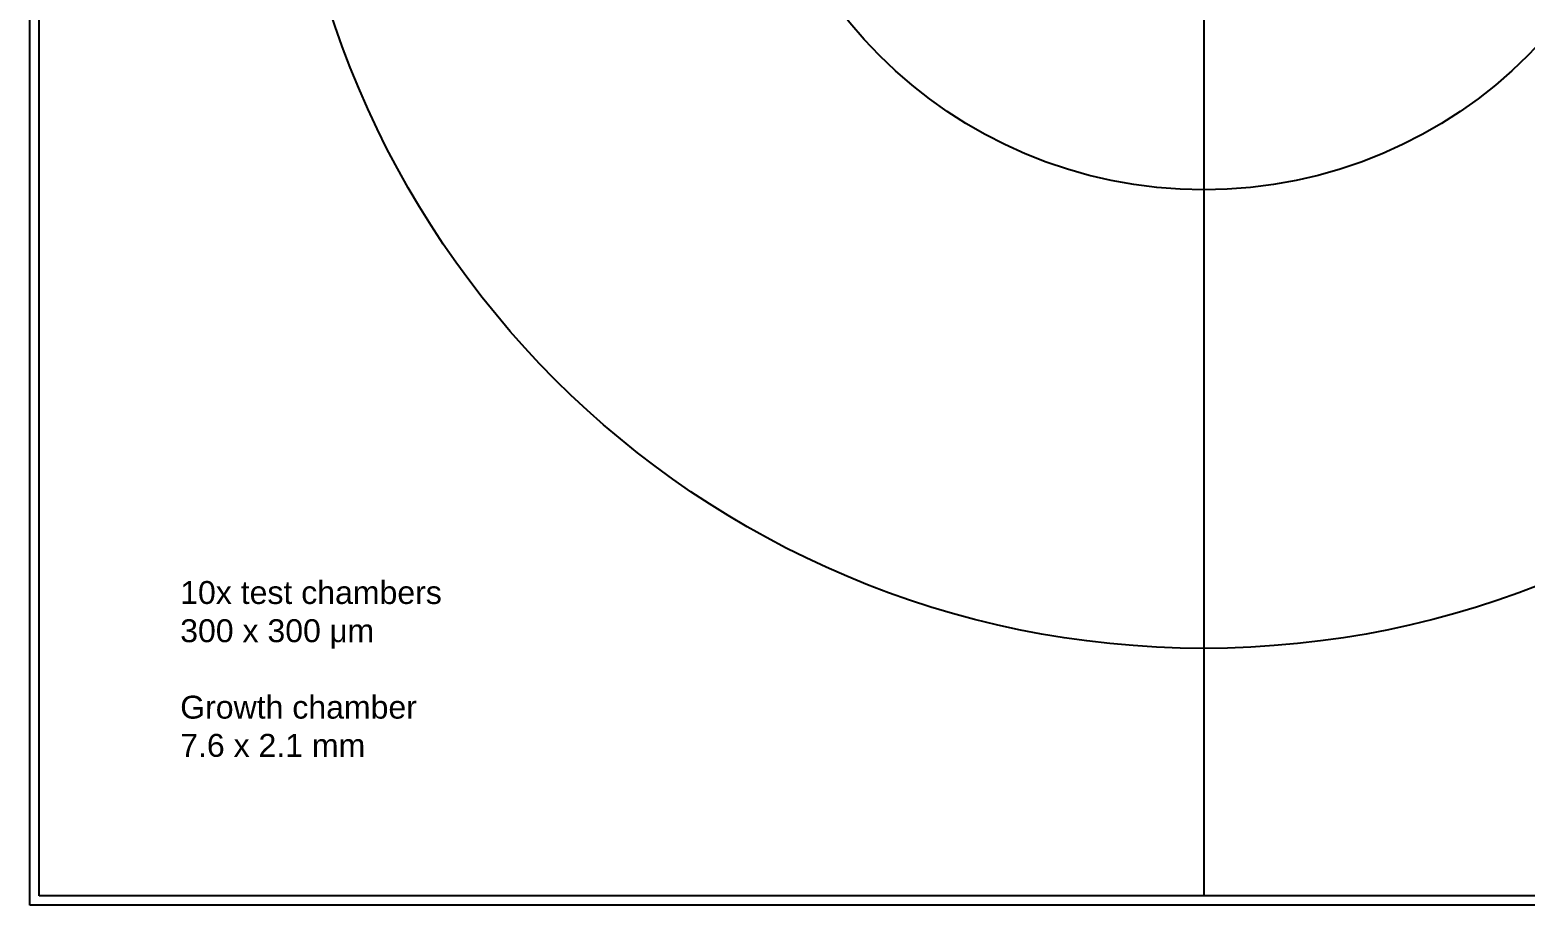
# Model space of a CAD drawing. Header units: millimetres. Extents: x 1000 to 444771, y -11148 to 590229.
# Drawn here: x 151000 to 232525, y 299000 to 346720 of the extents above; entities that cross this region are included whole.
import ezdxf

# ---------------------------------------------------------------- set-up
doc = ezdxf.new("R2010")
doc.units = ezdxf.units.MM
doc.layers.add('CLEAR', color=140, linetype='Continuous')
doc.layers.add('MASK', color=20, linetype='Continuous')
doc.styles.get("Standard").update_dxf_attribs({"font": 'arial.ttf'})

msp = doc.modelspace()

# ---------------------------------------------------------------- linework, layer by layer
msp.add_line((215000, 426500), (215000, 299500))
for radius in [50000, 25000]:
    msp.add_circle((215000, 363000), radius)
at = {"layer": 'CLEAR'}
for p, q in [((151000, 299000), (151000, 427000)), ((279000, 299000), (151000, 299000))]:
    msp.add_line(p, q, dxfattribs=at)
at = {"layer": 'MASK'}
for p, q in [((151500, 299500), (151500, 426500)), ((278500, 299500), (151500, 299500))]:
    msp.add_line(p, q, dxfattribs=at)

# ---------------------------------------------------------------- texts
at = {"layer": 'CLEAR', "insert": (159195, 316669), "char_height": 1250, "attachment_point": 1}
msp.add_mtext_dynamic_manual_height_columns('10x test chambers\\P300 x 300 {\\fSymbol|b0|i0|c2|p18;m}m\\P\\PGrowth chamber\\P7.6 x 2.1 mm', width=20635.55, gutter_width=12.5, heights=[12802], dxfattribs=at)

doc.saveas('drawing.dxf')
